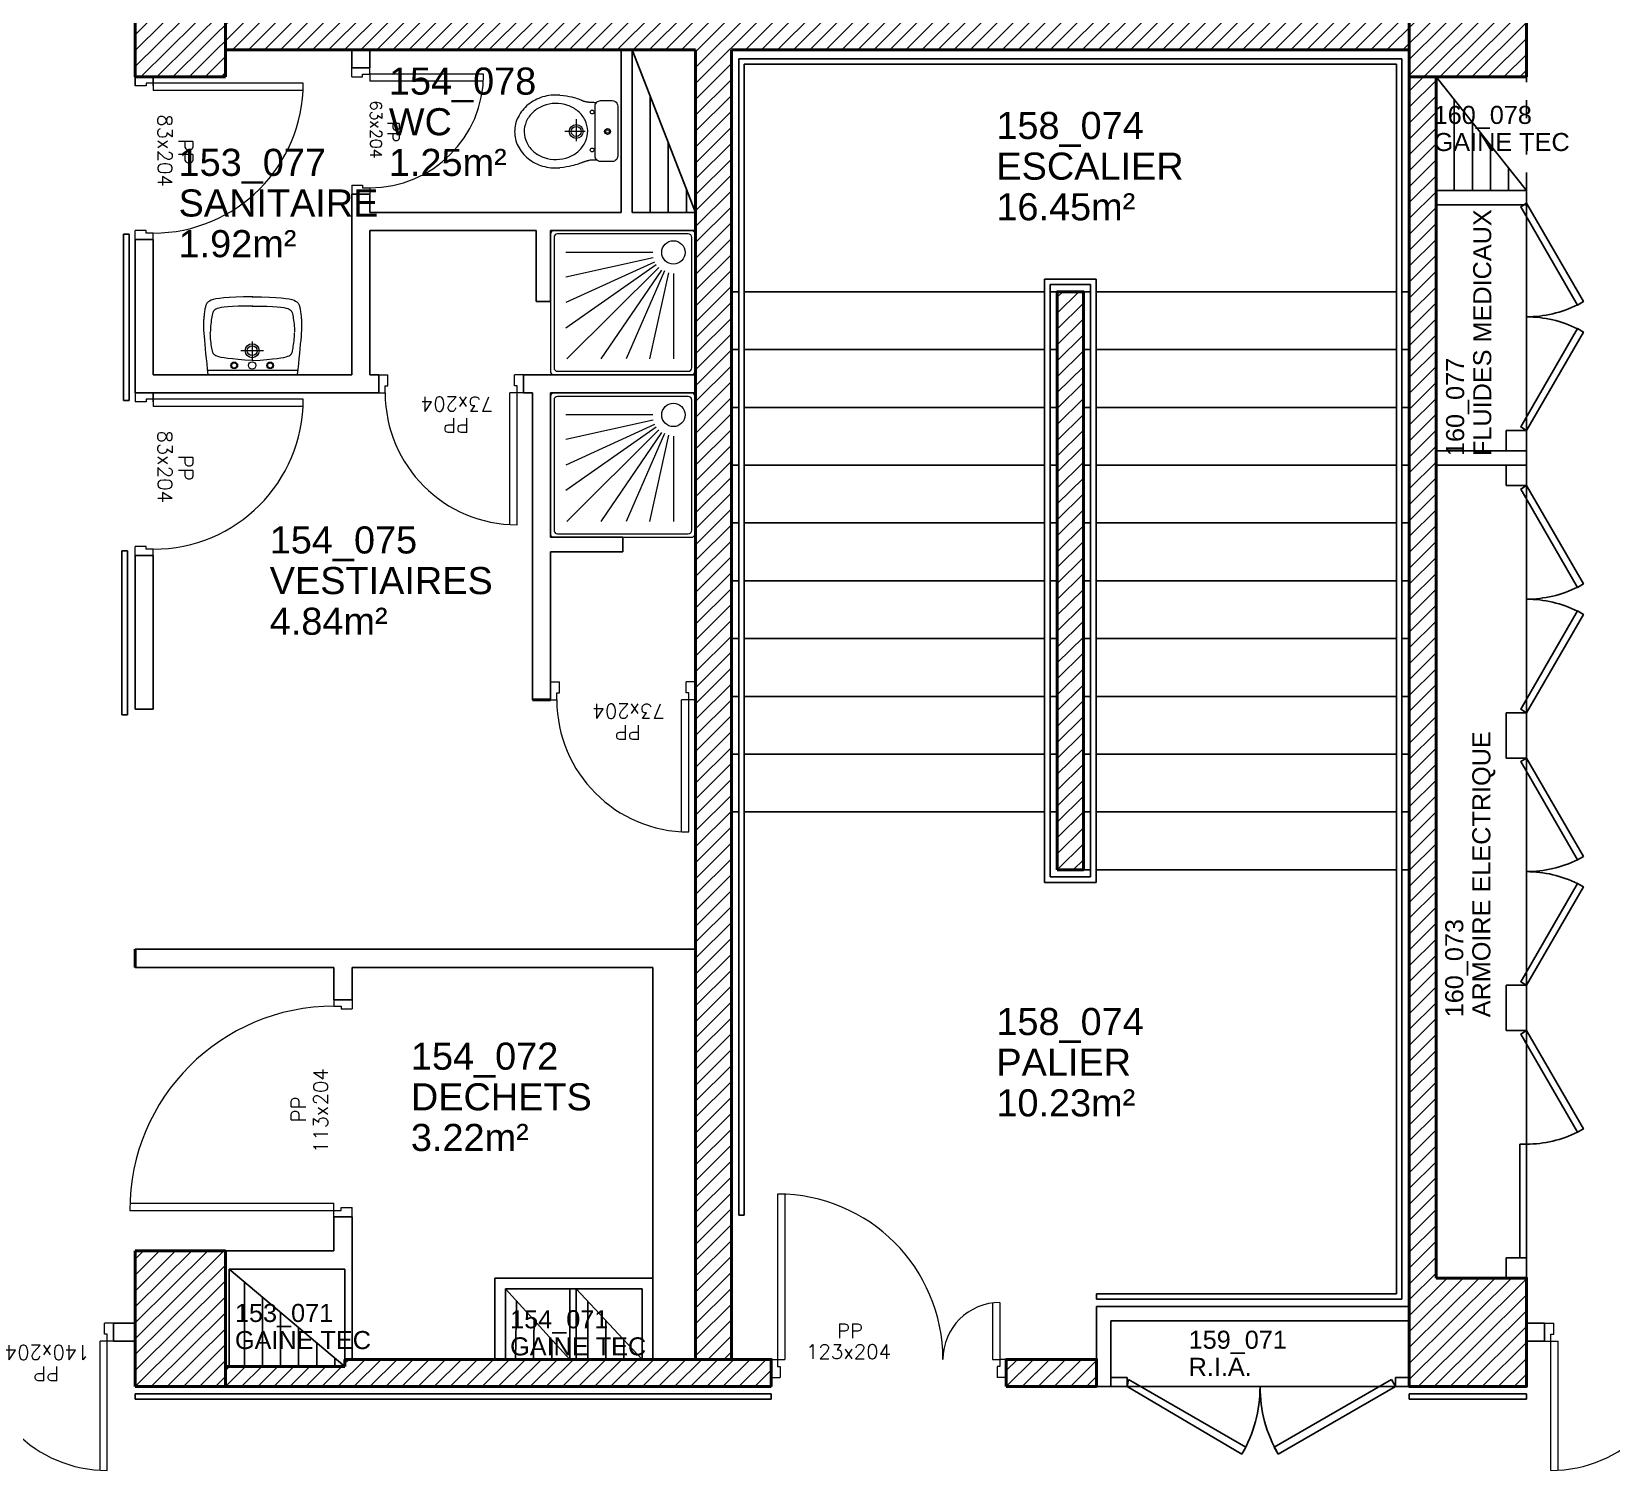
# Model space of a CAD drawing. Header units: metres. Extents: x 143.8 to 210.8, y 45.3 to 115.9.
# Drawn here: x 151.78 to 160.52, y 70.18 to 78.15 of the extents above; entities that cross this region are included whole.
import ezdxf
from ezdxf.enums import TextEntityAlignment as Align

# ---------------------------------------------------------------- set-up
doc = ezdxf.new("R2010")
doc.units = ezdxf.units.M
doc.header["$LTSCALE"] = 0.6
doc.header["$MEASUREMENT"] = 0
doc.linetypes.add('CACHÉ', pattern=[0.25, 0.125, -0.125])
doc.linetypes.add('CONTINU', pattern=[0])
doc.layers.get('0').update_dxf_attribs({"linetype": 'CONTINUOUS'})
for name, color, linetype in [('009 main courant', 181, 'CONTINUOUS'), ('011 S1', 1, 'CONTINUOUS'), ('A_ACCÈS', 7, 'CONTINUOUS'), ('A_AGENC', 204, 'CONTINUOUS'), ('A_Etiqu_Gaine', 8, 'CONTINUOUS'), ('A_Etiqu_Gaine_code', 8, 'CONTINUOUS'), ('A_Etiqu_Local', 8, 'CONTINUOUS'), ('A_HACH_STRUC', 7, 'CONTINUOUS'), ('A_MUR_CLOIS', 8, 'CONTINU')]:
    doc.layers.add(name, color=color, linetype=linetype)
for name, color, linetype, lineweight in [('A_MURS_STRU', 7, 'CONTINU', 40), ('A_PORTE', 8, 'CONTINU', 0), ('A_SANI', 5, 'CONTINU', 0)]:
    doc.layers.add(name, color=color, linetype=linetype, lineweight=lineweight)
doc.styles.add('Attribut', font='arial.ttf')
doc.styles.add('ROMANS8', font='romans8', dxfattribs={"height": 10})
pattern_1 = [(44.7696, (152.349856, 70.64618), (-0.0440161, 0.04437154), [])]

# ---------------------------------------------------------------- blocks, each defined once
blk = doc.blocks.new('A_Etiqu_Local')
at = {"style": 'Attribut', "flags": 1}
for tag, p in [('CODE_HOPITAL', (-0.4463, 1.632)), ('CODE_SITE', (-0.4463, 1.407)), ('CODE_BATIMENT', (-0.4463, 1.182)), ('CODE_SECTEUR', (-0.4463, 0.957)), ('CODE_ETAGE', (-0.4463, 0.732)), ('NOM_NORMALISE', (-0.4463, -0.843)), ('SECTEUR_ACTIVITE', (-0.4463, -1.068)), ('SOUS_SECTEUR_ACTIVITE', (-0.4463, -1.293)), ('VOLUME', (-0.4463, -1.518)), ('SERVICE', (-0.4463, -1.743)), ('CODE_UG', (-0.4463, -1.968)), ('CODE_UA', (-0.4463, -2.193)), ('CODE_POLE', (-0.4463, -2.418)), ('OCCUPANT_EXTERNE', (-0.4463, -2.643)), ('DISPONIBILITE', (-0.4463, -2.868)), ('ACCES_HANDICAPES', (-0.4463, -3.093)), ('NATURE_SOL', (-0.4463, -3.318)), ('RISQUE_LABORATOIRE', (-0.4463, -3.543)), ('AMIANTE', (-0.4463, -3.768))]:
    blk.add_attdef(tag, p, '', height=0.15, dxfattribs=at)
at = {"layer": 'A_Etiqu_Local', "style": 'Attribut'}
for tag, p in [('CODE_PIECE', (-0.4463, 0.282)), ('NOM_USAGE', (-0.4463, 0.057)), ('SURFACE', (-0.4463, -0.168))]:
    blk.add_attdef(tag, p, '', height=0.15, dxfattribs=at)
blk = doc.blocks.new('A_Etiqu_Gaine')
at = {"style": 'Attribut', "flags": 1}
for tag, p in [('CODE_HOPITAL', (-0.4323, 0.8651)), ('CODE_SITE', (-0.4323, 0.7151)), ('CODE_BATIMENT', (-0.4323, 0.5651)), ('CODE_SECTEUR', (-0.4323, 0.4151)), ('CODE_ETAGE', (-0.4323, 0.2651)), ('NOM_NORMALISE', (-0.4323, -0.3349)), ('SECTEUR_ACTIVITE', (-0.4323, -0.4849)), ('SOUS_SECTEUR_ACTIVITE', (-0.4323, -0.6349)), ('SURFACE', (-0.4323, -0.7849)), ('CODE_UG', (-0.4323, -0.9349)), ('CODE_POLE', (-0.4323, -1.0849)), ('AMIANTE', (-0.4323, -1.2349))]:
    blk.add_attdef(tag, p, '', height=0.1, dxfattribs=at)
at = {"layer": 'A_Etiqu_Gaine', "style": 'Attribut'}
blk.add_attdef('NOM_USAGE', (-0.4323, -0.1849), '', height=0.1, dxfattribs=at)
at = {"layer": 'A_Etiqu_Gaine_code', "style": 'Attribut'}
blk.add_attdef('CODE_PIECE', (-0.4323, -0.0349), '', height=0.1, dxfattribs=at)
blk = doc.blocks.new('P80bt10')
for p, q in [((0.035, 0.93), (0.035, 0.1)), ((0.075, 0.929), (0.075, 0.1)), ((0, 0.1), (0, 0)), ((0, 0.1), (0.035, 0.1)), ((0.035, 0.1), (0.075, 0.1)), ((0.035, 0.1), (0.035, 0.06)), ((0.865, 0.1), (0.865, 0.06)), ((0.9, 0.1), (0.865, 0.1)), ((0.9, 0.1), (0.9, 0)), ((0, 0), (0.05, 0)), ((0.035, 0.06), (0.05, 0.06)), ((0.05, 0.06), (0.05, 0)), ((0.865, 0.06), (0.85, 0.06)), ((0.85, 0.06), (0.85, 0)), ((0.9, 0), (0.85, 0))]:
    blk.add_line(p, q)
blk.add_arc((0.035, 0.1), 0.83, 0, 90)
at = {"style": 'ROMANS8'}
for tag, p in [('DEF', (0.4163, 0.239)), ('DIM', (0.4087, 0.1245))]:
    blk.add_attdef(tag, text='', height=0.08, dxfattribs=at).set_placement(p, align=Align.CENTER)
blk = doc.blocks.new('P70bt10')
for p, q in [((0.035, 0.83), (0.035, 0.1)), ((0.075, 0.8289), (0.075, 0.1)), ((0, 0.1), (0, 0)), ((0, 0.1), (0.035, 0.1)), ((0.035, 0.1), (0.075, 0.1)), ((0.035, 0.1), (0.035, 0.06)), ((0.8, 0.1), (0.765, 0.1)), ((0.765, 0.1), (0.765, 0.06)), ((0.8, 0.1), (0.8, 0)), ((0, 0), (0.05, 0)), ((0.035, 0.06), (0.05, 0.06)), ((0.05, 0.06), (0.05, 0)), ((0.75, 0.06), (0.75, 0)), ((0.765, 0.06), (0.75, 0.06)), ((0.8, 0), (0.75, 0))]:
    blk.add_line(p, q)
blk.add_arc((0.035, 0.1), 0.73, 0, 90)
at = {"style": 'ROMANS8'}
for tag, p in [('DEF', (0.372, 0.2395)), ('DIM', (0.3671, 0.1221))]:
    blk.add_attdef(tag, text='', height=0.08, dxfattribs=at).set_placement(p, align=Align.CENTER)
blk = doc.blocks.new('P60bt10')
for p, q in [((0.035, 0.73), (0.035, 0.1)), ((0.075, 0.7287), (0.075, 0.1)), ((0.035, 0.1), (0, 0.1)), ((0, 0), (0, 0.1)), ((0.035, 0.1), (0.075, 0.1)), ((0.035, 0.06), (0.035, 0.1)), ((0.665, 0.1), (0.7, 0.1)), ((0.665, 0.06), (0.665, 0.1)), ((0.7, 0), (0.7, 0.1)), ((0.05, 0), (0, 0)), ((0.05, 0.06), (0.035, 0.06)), ((0.05, 0), (0.05, 0.06)), ((0.65, 0), (0.65, 0.06)), ((0.65, 0.06), (0.665, 0.06)), ((0.65, 0), (0.7, 0))]:
    blk.add_line(p, q)
blk.add_arc((0.035, 0.1), 0.63, 0, 90)
at = {"style": 'ROMANS8'}
for tag, p in [('DEF', (0.3546, 0.1986)), ('DIM', (0.3426, 0.1028))]:
    blk.add_attdef(tag, text='', height=0.064, dxfattribs=at).set_placement(p, align=Align.CENTER)
blk = doc.blocks.new('P140bt10')
for p, q in [((0.035, 0.815), (0.035, 0.1)), ((0.075, 0.8139), (0.075, 0.1)), ((1.425, 0.8139), (1.425, 0.1)), ((1.465, 0.815), (1.465, 0.1)), ((0, 0.1), (0, 0)), ((0, 0.1), (0.035, 0.1)), ((0.035, 0.1), (0.075, 0.1)), ((0.035, 0.1), (0.035, 0.06)), ((1.465, 0.1), (1.425, 0.1)), ((1.465, 0.1), (1.465, 0.06)), ((1.5, 0.1), (1.465, 0.1)), ((1.5, 0.1), (1.5, 0)), ((0, 0), (0.05, 0)), ((0.035, 0.06), (0.05, 0.06)), ((0.05, 0.06), (0.05, 0)), ((1.465, 0.06), (1.45, 0.06)), ((1.45, 0.06), (1.45, 0)), ((1.5, 0), (1.45, 0))]:
    blk.add_line(p, q)
for centre, start, end in [((0.035, 0.1), 0, 90), ((1.465, 0.1), 90, 180)]:
    blk.add_arc(centre, 0.715, start, end)
at = {"style": 'ROMANS8'}
for tag, p in [('DEF', (0.372, 0.2395)), ('DIM', (0.3671, 0.1221))]:
    blk.add_attdef(tag, text='', height=0.08, dxfattribs=at).set_placement(p, align=Align.CENTER)
blk = doc.blocks.new('P120-90bt10')
for p, q in [((0.035, 1.015), (0.035, 0.1)), ((0.075, 1.0141), (0.075, 0.1)), ((1.225, 0.4124), (1.225, 0.1)), ((1.265, 0.415), (1.265, 0.1)), ((0, 0.1), (0, 0)), ((0, 0.1), (0.035, 0.1)), ((0.035, 0.1), (0.075, 0.1)), ((0.035, 0.1), (0.035, 0.06)), ((1.225, 0.1), (1.265, 0.1)), ((1.3, 0.1), (1.265, 0.1)), ((1.265, 0.1), (1.265, 0.06)), ((1.3, 0.1), (1.3, 0)), ((0, 0), (0.05, 0)), ((0.035, 0.06), (0.05, 0.06)), ((0.05, 0.06), (0.05, 0)), ((1.25, 0.06), (1.25, 0)), ((1.265, 0.06), (1.25, 0.06)), ((1.3, 0), (1.25, 0))]:
    blk.add_line(p, q)
for centre, radius, start, end in [((0.035, 0.1), 0.915, 0, 90), ((1.265, 0.1), 0.315, 90, 180)]:
    blk.add_arc(centre, radius, start, end)
at = {"style": 'ROMANS8'}
for tag, p in [('DEF', (0.435, 0.2172)), ('DIM', (0.4273, 0.1027))]:
    blk.add_attdef(tag, text='', height=0.08, dxfattribs=at).set_placement(p, align=Align.CENTER)
blk = doc.blocks.new('BATI-10')
for p, q in [((0, 0.1), (0, 0)), ((0, 0.1), (0.035, 0.1)), ((0.035, 0.1), (0.035, 0.06)), ((0, 0), (0.05, 0)), ((0.035, 0.06), (0.05, 0.06)), ((0.05, 0.06), (0.05, 0))]:
    blk.add_line(p, q)
blk = doc.blocks.new('P110bt10')
for p, q in [((0.035, 1.23), (0.035, 0.1)), ((0.075, 1.2293), (0.075, 0.1)), ((0.035, 0.1), (0.075, 0.1))]:
    blk.add_line(p, q)
blk.add_arc((0.035, 0.1), 1.13, 0, 90)
blk.add_blockref('BATI-10', (0, 0))
at = {"xscale": -1}
blk.add_blockref('BATI-10', (1.2, 0), dxfattribs=at)
at = {"style": 'ROMANS8'}
for tag, p in [('DEF', (0.5949, 0.2559)), ('DIM', (0.5864, 0.1335))]:
    blk.add_attdef(tag, text='', height=0.08, dxfattribs=at).set_placement(p, align=Align.CENTER)

msp = doc.modelspace()

# ---------------------------------------------------------------- hatches: boundary and pattern name
at = {"layer": 'A_HACH_STRUC'}
h = msp.add_hatch(dxfattribs=at)
h.set_pattern_fill('ANSI31', color=8, scale=0.5, angle=359.76959, style=0)
h.set_pattern_definition(pattern_1)
h.paths.add_polyline_path([(160.0499, 78.3962), (159.3999, 78.3962), (159.3999, 77.8962), (160.0499, 77.8962)])
h.paths.add_polyline_path([(159.3999, 78.2462), (152.8499, 78.2462), (152.8499, 78.0462), (155.4499, 78.0462), (155.4499, 70.7962), (155.6499, 70.7962), (155.6499, 78.0462), (159.3999, 78.0462)])
h.paths.add_polyline_path([(152.8499, 78.3962), (152.3499, 78.3962), (152.3499, 77.8962), (152.8499, 77.8962)])
h.paths.add_polyline_path([(159.5499, 77.8962), (159.3999, 77.8962), (159.3999, 71.0741), (159.3999, 70.6962), (159.3999, 70.6962), (159.3999, 70.6462), (160.0499, 70.6462), (160.0499, 71.2462), (159.9374, 71.2462), (159.5499, 71.2462)])
h.paths.add_polyline_path([(159.5097, 77.4578), (160.3144, 77.4578), (160.3144, 77.6129), (159.5097, 77.6129)], flags=9)
h = msp.add_hatch(dxfattribs=at)
h.set_pattern_fill('ANSI31', color=8, scale=0.5, angle=359.76959, style=0)
h.set_pattern_definition([(44.7696, (157.45249, 73.50674), (-0.0440161, 0.0443715), [])])
h.paths.add_polyline_path([(157.5973, 76.7064), (157.4525, 76.7064), (157.4525, 73.5067), (157.5973, 73.5067)])
h = msp.add_hatch(dxfattribs=at)
h.set_pattern_fill('ANSI31', color=8, scale=0.5, angle=359.76959, style=0)
h.set_pattern_definition(pattern_1)
h.paths.add_polyline_path([(152.8499, 71.3962), (152.3499, 71.3962), (152.3499, 70.6462), (152.8499, 70.6462)])
h = msp.add_hatch(dxfattribs=at)
h.set_pattern_fill('ANSI31', color=8, scale=0.5, angle=359.76959, style=0)
h.set_pattern_definition([(44.7696, (152.849856, 70.64618), (-0.0440161, 0.0443715), [])])
h.paths.add_polyline_path([(153.5097, 70.7962), (153.5097, 70.7562), (152.8499, 70.7562), (152.8499, 70.6462), (155.8699, 70.6462), (155.8699, 70.7962), (153.5097, 70.7962), (153.5097, 70.7562)])
h = msp.add_hatch(dxfattribs=at)
h.set_pattern_fill('ANSI31', color=8, scale=0.5, angle=359.76959, style=0)
h.set_pattern_definition([(44.77, (157.16988, 70.64618), (-0.044016, 0.0443715), [])])
h.paths.add_polyline_path([(157.6698, 70.7962), (157.1699, 70.7962), (157.1699, 70.6462), (157.6698, 70.6462)])

# ---------------------------------------------------------------- linework, layer by layer
at = {"layer": '009 main courant', "color": 8, "linetype": 'Continuous'}
for p, q in [((155.6899, 77.9963), (155.6899, 71.5947)), ((159.3599, 77.9963), (159.3599, 71.129)), ((155.7199, 77.9663), (155.7199, 71.5947)), ((159.3299, 77.9663), (159.3299, 71.159)), ((152.2856, 77.0257), (152.2856, 76.1036)), ((152.3156, 77.0257), (152.2856, 77.0257)), ((152.3156, 77.0257), (152.3156, 76.1036)), ((157.3825, 76.7764), (157.3825, 73.4367)), ((157.3825, 76.7764), (157.6673, 76.7764)), ((157.6673, 76.7764), (157.6673, 73.4367)), ((157.4125, 76.7464), (157.4125, 73.4667)), ((157.4125, 76.7464), (157.6373, 76.7464)), ((157.6373, 76.7464), (157.6373, 73.4667)), ((152.3156, 76.1036), (152.2856, 76.1036)), ((152.2761, 75.2727), (152.2761, 74.3647)), ((152.3061, 75.2727), (152.2761, 75.2727)), ((152.3061, 75.2727), (152.3061, 74.3647)), ((152.3061, 74.3647), (152.2761, 74.3647)), ((157.4125, 73.4667), (157.6373, 73.4667)), ((157.3825, 73.4367), (157.6673, 73.4367)), ((155.7199, 71.5947), (155.6899, 71.5947)), ((157.6698, 71.129), (157.6698, 71.159)), ((152.3499, 70.6062), (152.3499, 70.5762)), ((155.8699, 70.6062), (155.8699, 70.5762)), ((159.3999, 70.6062), (159.3999, 70.5762)), ((160.0499, 70.6062), (160.0499, 70.5762))]:
    msp.add_line(p, q, dxfattribs=at)
for points in [[(159.3599, 77.9963), (155.6899, 77.9963)], [(155.7199, 77.9663), (159.3299, 77.9663)], [(157.6698, 71.159), (159.3299, 71.159)], [(159.3599, 71.129), (157.6698, 71.129)], [(155.8699, 70.6062), (152.3499, 70.6062)], [(152.3499, 70.5762), (155.8699, 70.5762)], [(160.0499, 70.6062), (159.3999, 70.6062)], [(159.3999, 70.5762), (160.0499, 70.5762)]]:
    msp.add_lwpolyline(points, dxfattribs=at)
at = {"layer": '011 S1', "color": 8, "linetype": 'Continuous'}
msp.add_lwpolyline([(154.6479, 76.1265), (154.6479, 75.364)], dxfattribs=at)
at = {"layer": 'A_ACCÈS', "color": 8, "linetype": 'Continuous'}
for p, q in [((155.6499, 76.7064), (155.6899, 76.7064)), ((155.7199, 76.7064), (157.3825, 76.7064)), ((157.4125, 76.7064), (157.4525, 76.7064)), ((157.6373, 76.7064), (157.5973, 76.7064)), ((159.3299, 76.7064), (157.6673, 76.7064)), ((159.3999, 76.7064), (159.3599, 76.7064)), ((155.6499, 76.3864), (155.6899, 76.3864)), ((155.7199, 76.3864), (157.3825, 76.3864)), ((157.4125, 76.3864), (157.4525, 76.3864)), ((157.6373, 76.3864), (157.5973, 76.3864)), ((159.3299, 76.3864), (157.6673, 76.3864)), ((159.3999, 76.3864), (159.3599, 76.3864)), ((155.6499, 76.0664), (155.6899, 76.0664)), ((155.7199, 76.0664), (157.3825, 76.0664)), ((157.4125, 76.0664), (157.4525, 76.0664)), ((157.6373, 76.0664), (157.5973, 76.0664)), ((159.3299, 76.0664), (157.6673, 76.0664)), ((159.3999, 76.0664), (159.3599, 76.0664)), ((155.6499, 75.7465), (155.6899, 75.7465)), ((155.7199, 75.7465), (157.3825, 75.7465)), ((157.4125, 75.7465), (157.4525, 75.7465)), ((157.6373, 75.7465), (157.5973, 75.7465)), ((159.3299, 75.7465), (157.6673, 75.7465)), ((159.3999, 75.7465), (159.3599, 75.7465)), ((155.652, 75.4265), (155.692, 75.4265)), ((155.7199, 75.4265), (157.3825, 75.4265)), ((157.4125, 75.4265), (157.4525, 75.4265)), ((157.6373, 75.4265), (157.5973, 75.4265)), ((159.3299, 75.4265), (157.6673, 75.4265)), ((159.3999, 75.4265), (159.3599, 75.4265)), ((155.6499, 75.1065), (155.6899, 75.1065)), ((155.7199, 75.1065), (157.3825, 75.1065)), ((157.4125, 75.1065), (157.4525, 75.1065)), ((157.6373, 75.1065), (157.5973, 75.1065)), ((159.3299, 75.1065), (157.6673, 75.1065)), ((159.3999, 75.1065), (159.3599, 75.1065)), ((155.6499, 74.7866), (155.6899, 74.7866)), ((155.7199, 74.7866), (157.3825, 74.7866)), ((157.4125, 74.7866), (157.4525, 74.7866)), ((157.6373, 74.7866), (157.5973, 74.7866)), ((159.3299, 74.7866), (157.6673, 74.7866)), ((159.3999, 74.7866), (159.3599, 74.7866)), ((155.6499, 74.4666), (155.6899, 74.4666)), ((155.7199, 74.4666), (157.3825, 74.4666)), ((157.4125, 74.4666), (157.4525, 74.4666)), ((157.6373, 74.4666), (157.5973, 74.4666)), ((159.3299, 74.4666), (157.6673, 74.4666)), ((159.3999, 74.4666), (159.3599, 74.4666)), ((155.6499, 74.1467), (155.6899, 74.1467)), ((155.7199, 74.1467), (157.3825, 74.1467)), ((157.4125, 74.1467), (157.4525, 74.1467)), ((157.6373, 74.1467), (157.5973, 74.1467)), ((159.3299, 74.1467), (157.6673, 74.1467)), ((159.3999, 74.1467), (159.3599, 74.1467)), ((155.6499, 73.8267), (155.6899, 73.8267)), ((155.7199, 73.8267), (157.3825, 73.8267)), ((157.4125, 73.8267), (157.4525, 73.8267)), ((157.6373, 73.8267), (157.5973, 73.8267)), ((159.3299, 73.8267), (157.6673, 73.8267)), ((159.3999, 73.8267), (159.3599, 73.8267)), ((157.6373, 73.5067), (157.5973, 73.5067)), ((159.3299, 73.5067), (157.6673, 73.5067)), ((159.3999, 73.5067), (159.3599, 73.5067))]:
    msp.add_line(p, q, dxfattribs=at)
at = {"layer": 'A_AGENC', "color": 8, "linetype": 'Continuous'}
for p, q in [((160.0499, 75.826), (160.0499, 77.196)), ((160.0499, 75.939), (159.9374, 75.939)), ((159.9374, 75.939), (159.9374, 75.826)), ((159.9374, 75.826), (160.0499, 75.826)), ((159.9374, 75.746), (160.0499, 75.746)), ((159.9374, 75.6329), (159.9374, 75.746)), ((160.0499, 71.9877), (160.0499, 75.746)), ((160.0499, 75.6329), (159.9374, 75.6329)), ((159.9374, 74.376), (160.0499, 74.376)), ((159.9374, 74.1246), (159.9374, 74.376)), ((160.0499, 74.1246), (159.9374, 74.1246)), ((159.9374, 72.8676), (160.0499, 72.8676)), ((159.9374, 72.6162), (159.9374, 72.8676)), ((160.0499, 72.6162), (159.9374, 72.6162)), ((160.0122, 71.3592), (160.0121, 71.9877)), ((160.0121, 71.9877), (160.0499, 71.9877)), ((160.0499, 71.9877), (160.0499, 71.3592)), ((159.9374, 71.3592), (160.0499, 71.3592)), ((159.9374, 71.2462), (159.9374, 71.3592)), ((160.0499, 71.3592), (160.0122, 71.3592)), ((160.0499, 71.3592), (160.0499, 71.2462)), ((160.0499, 71.2462), (159.9374, 71.2462)), ((157.7498, 70.6462), (157.7498, 70.6962)), ((157.7498, 70.6962), (157.8398, 70.6962)), ((157.8398, 70.6462), (157.7498, 70.6462)), ((157.8398, 70.6962), (157.8398, 70.6462)), ((157.8473, 70.6852), (157.8398, 70.6462)), ((157.8398, 70.6462), (159.3248, 70.6462)), ((157.8398, 70.6462), (158.4743, 70.2712)), ((158.4968, 70.3102), (157.8473, 70.6852)), ((158.6528, 70.3102), (159.3023, 70.6852)), ((159.3248, 70.6462), (158.6753, 70.2712)), ((159.3023, 70.6852), (159.3248, 70.6462)), ((159.3999, 70.6962), (159.3248, 70.6962)), ((159.3248, 70.6962), (159.3248, 70.6462)), ((159.3248, 70.6462), (159.3999, 70.6462)), ((159.3999, 70.6462), (159.3999, 70.6962)), ((158.4743, 70.2712), (158.4968, 70.3102)), ((158.6753, 70.2712), (158.6528, 70.3102))]:
    msp.add_line(p, q, dxfattribs=at)
for points in [[(160.0499, 77.196), (160.0172, 77.1771), (160.3314, 76.6329), (160.3641, 76.6517)], [(160.0499, 75.939), (160.0172, 75.9579), (160.3314, 76.5022), (160.3641, 76.4833)], [(160.0499, 75.6329), (160.0172, 75.6141), (160.3314, 75.0698), (160.3641, 75.0887)], [(160.0499, 74.376), (160.0172, 74.3948), (160.3314, 74.9391), (160.3641, 74.9203)], [(160.0499, 74.1246), (160.0172, 74.1057), (160.3314, 73.5614), (160.3641, 73.5803)], [(160.0499, 72.8676), (160.0172, 72.8865), (160.3314, 73.4307), (160.3641, 73.4119)], [(160.0499, 72.6162), (160.0172, 72.5974), (160.3314, 72.0531), (160.3641, 72.0719)]]:
    msp.add_lwpolyline(points, close=True, dxfattribs=at)
for centre, radius, start, end in [((160.0499, 77.196), 0.6285, 270, 296.56632), ((160.0499, 75.939), 0.6285, 63.43368, 90), ((160.0499, 75.6329), 0.6285, 270, 296.56632), ((160.0499, 74.376), 0.6285, 63.43368, 89.99999), ((160.0499, 74.1246), 0.6285, 270, 296.56632), ((160.0499, 72.8676), 0.6285, 63.43368, 89.99999), ((160.0499, 72.6162), 0.6285, 270, 296.56632), ((157.8248, 70.6462), 0.75, 329.99999, 359.92086), ((159.3248, 70.6462), 0.75, 180.00001, 210)]:
    msp.add_arc(centre, radius, start, end, dxfattribs=at)
at = {"layer": 'A_MUR_CLOIS', "color": 8, "linetype": 'Continuous'}
for p, q in [((153.5479, 77.9459), (153.5479, 78.0462)), ((153.6479, 77.9459), (153.6479, 78.0462)), ((155.0399, 78.0462), (155.0399, 77.1459)), ((155.0999, 78.0462), (155.0999, 77.1459)), ((155.0999, 78.0462), (155.4499, 77.1459)), ((153.6479, 77.9459), (153.5479, 77.9459)), ((152.3499, 77.8462), (152.3499, 77.8962)), ((152.4499, 77.8962), (152.4499, 77.8462)), ((159.5499, 77.8962), (160.0499, 77.2666)), ((155.1999, 77.789), (155.1999, 77.1459)), ((159.6499, 77.7703), (159.6499, 77.2666)), ((159.7499, 77.6443), (159.7499, 77.2666)), ((155.2999, 77.5318), (155.2999, 77.1459)), ((159.8499, 77.5165), (159.8499, 77.2666)), ((159.9499, 77.3925), (159.9499, 77.2666)), ((153.6479, 77.2462), (153.5479, 77.2462)), ((153.5479, 77.2462), (153.5479, 76.2464)), ((153.6479, 77.2462), (153.6479, 77.1459)), ((155.3999, 77.2709), (155.3999, 77.1459)), ((160.0499, 77.2666), (160.0499, 77.1866)), ((153.6479, 77.1459), (155.0399, 77.1459)), ((155.0999, 77.1459), (155.4499, 77.1459)), ((153.6479, 77.0459), (153.6479, 76.2464)), ((154.5679, 77.0459), (153.6479, 77.0459)), ((154.5679, 77.0459), (154.5679, 76.6521)), ((155.4499, 77.0459), (154.6479, 77.0459)), ((154.6479, 77.0459), (154.6479, 76.6521)), ((152.4499, 76.9962), (152.3499, 76.9962)), ((152.3499, 76.1464), (152.3499, 76.9962)), ((152.4499, 76.9962), (152.4499, 76.2464)), ((154.6479, 76.6521), (154.5679, 76.6521)), ((152.4499, 76.2464), (153.5479, 76.2464)), ((153.6479, 76.2464), (153.6979, 76.2464)), ((153.6979, 76.2464), (153.6979, 76.1464)), ((154.4979, 76.2464), (154.4979, 76.1464)), ((154.4979, 76.2464), (155.4499, 76.2464)), ((152.3499, 76.1464), (152.4499, 76.1464)), ((153.6979, 76.1464), (152.3499, 76.1464)), ((152.4499, 76.1464), (152.4499, 76.0964)), ((154.5479, 76.1464), (154.4979, 76.1464)), ((154.5479, 76.1464), (154.5479, 74.4464)), ((155.4499, 76.1464), (154.6479, 76.1464)), ((154.6479, 76.1464), (154.6479, 75.3469)), ((160.0499, 75.826), (160.0499, 75.746)), ((155.0489, 75.3469), (154.6479, 75.3469)), ((155.0489, 75.3469), (155.0489, 75.2669)), ((152.4499, 75.2464), (152.3499, 75.2464)), ((152.3499, 74.3964), (152.3499, 75.2464)), ((152.4499, 75.2464), (152.4499, 74.3964)), ((155.0489, 75.2669), (154.6479, 75.2669)), ((154.6479, 75.2669), (154.6479, 74.4464)), ((155.4479, 74.5464), (155.4499, 74.5464)), ((155.4479, 74.4464), (155.4499, 74.4464)), ((152.3499, 74.3964), (152.4499, 74.3964)), ((152.3499, 73.0662), (155.4499, 73.0662)), ((153.4495, 72.9662), (152.3499, 72.9662)), ((153.4495, 72.9662), (153.4495, 72.7862)), ((153.5495, 72.9662), (153.5495, 72.7862)), ((153.5495, 72.7862), (153.4495, 72.7862)), ((153.4495, 71.5862), (153.4495, 71.3962)), ((153.5495, 71.5862), (153.5495, 70.7962)), ((152.8499, 71.3962), (153.4495, 71.3962)), ((152.8697, 71.2962), (153.5097, 70.7562)), ((152.954, 71.2251), (152.954, 70.7562)), ((154.3395, 71.2462), (154.3395, 70.7962)), ((154.3995, 71.1862), (154.7545, 70.7962)), ((154.3995, 71.1862), (154.3995, 70.7962)), ((154.7545, 71.1862), (154.7545, 70.7962)), ((154.7895, 71.1862), (155.1545, 70.7962)), ((154.7895, 71.1862), (154.7895, 70.7962)), ((155.1545, 71.1862), (155.1545, 70.7962)), ((155.2145, 71.2462), (155.2145, 70.7962)), ((153.054, 71.1407), (153.054, 70.7562)), ((154.459, 71.1208), (154.4545, 70.7962)), ((154.8545, 71.1167), (154.8545, 70.7962)), ((157.6698, 70.6462), (157.6698, 71.089)), ((157.6698, 71.089), (159.3999, 71.089)), ((153.154, 71.0563), (153.154, 70.7562)), ((154.5575, 71.0126), (154.5545, 70.7962)), ((154.9545, 71.0099), (154.9545, 70.7962)), ((157.7498, 71.009), (159.3999, 71.009)), ((157.7498, 71.009), (157.7498, 70.6462)), ((160.1499, 70.9965), (160.0499, 70.9965)), ((160.1499, 70.8965), (160.1499, 70.9965)), ((153.254, 70.9719), (153.254, 70.7562)), ((153.354, 70.8876), (153.354, 70.7562)), ((154.6545, 70.903), (154.6545, 70.7962)), ((155.0545, 70.903), (155.0545, 70.7962)), ((160.0499, 70.8965), (160.1499, 70.8965)), ((153.454, 70.8032), (153.454, 70.7562)), ((157.6698, 70.6462), (157.7498, 70.6462))]:
    msp.add_line(p, q, dxfattribs=at)
at = {"layer": 'A_MUR_CLOIS', "color": 8, "linetype": 'CACHÉ'}
msp.add_line((160.0499, 77.2666), (160.0499, 77.8962), dxfattribs=at)
at = {"layer": 'A_MUR_CLOIS', "color": 8}
for p, q in [((153.5495, 72.9662), (155.2145, 72.9662)), ((155.2145, 72.9662), (155.2145, 70.7962)), ((153.5495, 71.5862), (153.4495, 71.5862)), ((153.5097, 71.2962), (152.8697, 71.2962)), ((152.8697, 71.2962), (152.8697, 70.7562)), ((153.5097, 71.2962), (153.5097, 70.7562)), ((153.5097, 70.7562), (152.8697, 70.7562))]:
    msp.add_line(p, q, dxfattribs=at)
at = {"layer": 'A_MUR_CLOIS', "color": 8, "linetype": 'Continuous'}
for points in [[(159.5499, 77.2666), (160.0499, 77.2666)], [(160.0499, 77.1866), (159.5499, 77.1866)], [(159.5499, 75.826), (160.0499, 75.826)], [(160.0499, 75.746), (159.5499, 75.746)], [(154.3395, 71.2462), (155.2145, 71.2462)], [(154.3995, 71.1862), (155.1545, 71.1862)]]:
    msp.add_lwpolyline(points, dxfattribs=at)
msp.add_lwpolyline([(152.2299, 70.8965), (152.2299, 70.9965), (152.3499, 70.9965), (152.3499, 70.8965)], close=True, dxfattribs=at)
at = {"layer": 'A_MURS_STRU', "color": 8, "linetype": 'Continuous'}
for p, q in [((160.0499, 77.8962), (160.0499, 78.3962)), ((159.3999, 77.8962), (160.0499, 77.8962)), ((159.5499, 71.2462), (159.5499, 77.8962)), ((152.3499, 71.3962), (152.8499, 71.3962)), ((152.3499, 70.6462), (152.3499, 71.3962)), ((152.8499, 70.6462), (152.8499, 71.3962)), ((155.8699, 70.6462), (152.3499, 70.6462))]:
    msp.add_line(p, q, dxfattribs=at)
at = {"layer": 'A_MURS_STRU', "color": 8}
for p, q in [((154.5479, 74.4464), (154.6479, 74.4464)), ((152.3499, 73.0662), (152.3499, 72.9662)), ((153.5097, 70.7562), (152.8499, 70.7562)), ((153.5097, 70.7962), (153.5097, 70.7562))]:
    msp.add_line(p, q, dxfattribs=at)
at = {"layer": 'A_MURS_STRU', "color": 8, "linetype": 'Continuous'}
for points in [[(152.8499, 77.8962), (152.3499, 77.8962), (152.3499, 78.3962), (152.8499, 78.3962)], [(157.4525, 73.5067), (157.4525, 76.7064), (157.5973, 76.7064), (157.5973, 73.5067)]]:
    msp.add_lwpolyline(points, close=True, dxfattribs=at)
for points in [[(159.5499, 71.2462), (160.0499, 71.2462), (160.0499, 70.6462), (159.3999, 70.6462), (159.3999, 78.3962)], [(155.4499, 78.0462), (152.8499, 78.0462)], [(155.4499, 70.7962), (155.4499, 78.0462)], [(155.6499, 78.0462), (155.6499, 70.7962)], [(159.3999, 78.0462), (155.6499, 78.0462)], [(153.5097, 70.7962), (155.8699, 70.7962), (155.8699, 70.6462)], [(157.1699, 70.6462), (157.1699, 70.7962), (157.6698, 70.7962), (157.6698, 70.6462), (157.1699, 70.6462)]]:
    msp.add_lwpolyline(points, dxfattribs=at)
at = {"layer": 'A_PORTE', "color": 8, "linetype": 'Continuous'}
msp.add_line((153.5495, 71.5862), (153.4695, 71.5862), dxfattribs=at)
at = {"layer": 'A_SANI', "color": 8, "linetype": 'Continuous'}
for p, q in [((154.7904, 77.662), (154.7904, 77.5399)), ((154.8392, 77.5936), (154.7269, 77.5936)), ((155.2134, 76.9241), (154.7332, 76.9241)), ((155.2159, 76.8948), (154.7332, 76.7876)), ((155.2232, 76.8704), (154.7332, 76.6462)), ((155.2329, 76.8558), (154.7332, 76.5048)), ((155.2476, 76.8412), (154.7381, 76.3342)), ((155.2622, 76.8266), (154.9258, 76.3342)), ((155.2793, 76.8217), (155.0672, 76.3342)), ((155.3012, 76.8119), (155.1964, 76.3342)), ((155.328, 76.8071), (155.328, 76.3342)), ((153.0009, 76.6781), (152.9494, 76.6774)), ((152.9969, 76.6781), (153.0483, 76.6774)), ((152.7329, 76.5931), (152.732, 76.5867)), ((152.7338, 76.5994), (152.7329, 76.5931)), ((152.7348, 76.6055), (152.7338, 76.5994)), ((152.7358, 76.6112), (152.7348, 76.6055)), ((152.7368, 76.6165), (152.7358, 76.6112)), ((152.7379, 76.6214), (152.7368, 76.6165)), ((152.739, 76.6258), (152.7379, 76.6214)), ((152.7402, 76.6298), (152.739, 76.6258)), ((152.7415, 76.6335), (152.7402, 76.6298)), ((152.743, 76.6369), (152.7415, 76.6335)), ((152.7447, 76.6399), (152.743, 76.6369)), ((152.7466, 76.6428), (152.7447, 76.6399)), ((152.7488, 76.6454), (152.7466, 76.6428)), ((152.7512, 76.6479), (152.7488, 76.6454)), ((152.7539, 76.6503), (152.7512, 76.6479)), ((152.7606, 76.6549), (152.7539, 76.6503)), ((152.7693, 76.659), (152.7606, 76.6549)), ((152.7808, 76.6629), (152.7693, 76.659)), ((152.7958, 76.6664), (152.7808, 76.6629)), ((152.8152, 76.6695), (152.7958, 76.6664)), ((152.8395, 76.6721), (152.8152, 76.6695)), ((152.8695, 76.6743), (152.8395, 76.6721)), ((152.9059, 76.6761), (152.8695, 76.6743)), ((152.9494, 76.6774), (152.9059, 76.6761)), ((153.0483, 76.6774), (153.0919, 76.6761)), ((153.0919, 76.6761), (153.1283, 76.6743)), ((153.1283, 76.6743), (153.1583, 76.6721)), ((153.1583, 76.6721), (153.1826, 76.6695)), ((153.1826, 76.6695), (153.2019, 76.6664)), ((153.2019, 76.6664), (153.217, 76.6629)), ((153.217, 76.6629), (153.2285, 76.659)), ((153.2285, 76.659), (153.2372, 76.6549)), ((153.2372, 76.6549), (153.2438, 76.6503)), ((153.2438, 76.6503), (153.2466, 76.6479)), ((153.2466, 76.6479), (153.249, 76.6454)), ((153.249, 76.6454), (153.2512, 76.6428)), ((153.2512, 76.6428), (153.253, 76.6399)), ((153.253, 76.6399), (153.2547, 76.6369)), ((153.2547, 76.6369), (153.2562, 76.6335)), ((153.2562, 76.6335), (153.2576, 76.6298)), ((153.2576, 76.6298), (153.2588, 76.6258)), ((153.2588, 76.6258), (153.2599, 76.6214)), ((153.2599, 76.6214), (153.261, 76.6165)), ((153.261, 76.6165), (153.262, 76.6112)), ((153.262, 76.6112), (153.263, 76.6055)), ((153.263, 76.6055), (153.264, 76.5994)), ((153.264, 76.5994), (153.2649, 76.5931)), ((153.2649, 76.5931), (153.2657, 76.5867)), ((152.7273, 76.5316), (152.7271, 76.526)), ((152.7271, 76.526), (152.7271, 76.5202)), ((152.7271, 76.5202), (152.7272, 76.5141)), ((152.7272, 76.5141), (152.7273, 76.5077)), ((152.7275, 76.5372), (152.7273, 76.5316)), ((152.7273, 76.5077), (152.7276, 76.5009)), ((152.7278, 76.5428), (152.7275, 76.5372)), ((152.7281, 76.5486), (152.7278, 76.5428)), ((152.7286, 76.5545), (152.7281, 76.5486)), ((152.7292, 76.5607), (152.7286, 76.5545)), ((152.7298, 76.567), (152.7292, 76.5607)), ((152.7305, 76.5735), (152.7298, 76.567)), ((152.7312, 76.5801), (152.7305, 76.5735)), ((152.732, 76.5867), (152.7312, 76.5801)), ((153.2657, 76.5867), (153.2666, 76.5801)), ((153.2666, 76.5801), (153.2673, 76.5735)), ((153.2673, 76.5735), (153.268, 76.567)), ((153.268, 76.567), (153.2686, 76.5607)), ((153.2686, 76.5607), (153.2692, 76.5545)), ((153.2692, 76.5545), (153.2696, 76.5486)), ((153.2696, 76.5486), (153.27, 76.5428)), ((153.27, 76.5428), (153.2703, 76.5372)), ((153.2704, 76.5077), (153.2702, 76.5009)), ((153.2703, 76.5372), (153.2705, 76.5316)), ((153.2706, 76.5141), (153.2704, 76.5077)), ((153.2705, 76.5316), (153.2706, 76.526)), ((153.2706, 76.526), (153.2707, 76.5202)), ((153.2707, 76.5202), (153.2706, 76.5141)), ((152.7276, 76.5009), (152.728, 76.4936)), ((152.728, 76.4936), (152.7291, 76.4773)), ((152.7291, 76.4773), (152.7305, 76.4587)), ((152.7305, 76.4587), (152.7323, 76.438)), ((152.7323, 76.438), (152.7344, 76.4154)), ((152.7344, 76.4154), (152.7368, 76.391)), ((152.9969, 76.431), (152.9969, 76.3289)), ((153.2634, 76.4154), (153.261, 76.391)), ((153.2655, 76.438), (153.2634, 76.4154)), ((153.2673, 76.4587), (153.2655, 76.438)), ((153.2687, 76.4773), (153.2673, 76.4587)), ((153.2698, 76.4936), (153.2687, 76.4773)), ((153.2702, 76.5009), (153.2698, 76.4936)), ((152.7368, 76.391), (152.7394, 76.3648)), ((152.7394, 76.3648), (152.7422, 76.3372)), ((152.7422, 76.3372), (152.7451, 76.3081)), ((153.0601, 76.38), (152.9337, 76.38)), ((153.2556, 76.3372), (153.2527, 76.3081)), ((153.2584, 76.3648), (153.2556, 76.3372)), ((153.261, 76.391), (153.2584, 76.3648)), ((152.7451, 76.3081), (152.7481, 76.2778)), ((152.7481, 76.2778), (152.7512, 76.2464)), ((153.2465, 76.2713), (152.7512, 76.2713)), ((153.2465, 76.2464), (152.7512, 76.2464)), ((153.2496, 76.2778), (153.2465, 76.2464)), ((153.2527, 76.3081), (153.2496, 76.2778)), ((155.2134, 76.0246), (154.7332, 76.0246)), ((155.2159, 75.9953), (154.7332, 75.8881)), ((155.2232, 75.9709), (154.7332, 75.7467)), ((155.2329, 75.9563), (154.7332, 75.6053)), ((155.2476, 75.9417), (154.7381, 75.4347)), ((155.2622, 75.9271), (154.9258, 75.4347)), ((155.2793, 75.9222), (155.0672, 75.4347)), ((155.3012, 75.9124), (155.1964, 75.4347)), ((155.328, 75.9076), (155.328, 75.4347))]:
    msp.add_line(p, q, dxfattribs=at)
for points in [[(154.6994, 77.7947, 0.092603), (154.6044, 77.7845, 0.097518), (154.5242, 77.7422, 0.107322), (154.4684, 77.6727, 0.116228), (154.4495, 77.5926, 0.11669), (154.4685, 77.5125, 0.108258), (154.5242, 77.4437, 0.098236), (154.6043, 77.4021, 0.092772), (154.6994, 77.3927, 0.094013)], [(154.5165, 77.5318, 0.102556), (154.5561, 77.4813, 0.093461), (154.6128, 77.449, 0.177237), (154.7493, 77.4519, 0.093461), (154.8046, 77.4864, 0.102556), (154.842, 77.5385, 0.222732), (154.8396, 77.6554, 0.102556), (154.8001, 77.706, 0.093461), (154.7433, 77.7382, 0.177132), (154.6069, 77.7354, 0.093461), (154.5515, 77.7008, 0.102556), (154.5141, 77.6487, 0.222887), (154.5166, 77.5318)], [(154.6659, 76.2464), (155.4274, 76.2464, 0.414214), (155.4474, 76.2664), (155.4474, 77.0259, 0.414214), (155.4274, 77.0459), (154.6679, 77.0459)], [(154.648, 76.2665, 0.436589), (154.6659, 76.2465), (154.668, 76.2465)], [(154.6659, 75.3469), (155.4274, 75.3469, 0.414214), (155.4474, 75.3669), (155.4474, 76.1264, 0.414214), (155.4274, 76.1464), (154.6679, 76.1464)], [(154.648, 75.367, 0.436589), (154.6659, 75.347), (154.668, 75.347)]]:
    msp.add_lwpolyline(points, format="xyb", dxfattribs=at)
for points in [[(154.7001, 77.7938), (154.7194, 77.7921), (154.7366, 77.79), (154.7518, 77.7876), (154.7651, 77.7849), (154.7768, 77.7821), (154.7869, 77.7792), (154.7957, 77.7762), (154.8033, 77.7734), (154.8099, 77.7707), (154.8156, 77.7683), (154.8156, 77.7683), (154.8182, 77.7672), (154.8207, 77.7662), (154.823, 77.7652), (154.8252, 77.7644), (154.8274, 77.7635), (154.8295, 77.7628), (154.8315, 77.7621), (154.8336, 77.7614), (154.8356, 77.7608), (154.8377, 77.7602), (154.8377, 77.7602), (154.8398, 77.7597), (154.842, 77.7592), (154.8442, 77.7588), (154.8465, 77.7583), (154.8487, 77.7579), (154.851, 77.7576), (154.8533, 77.7572), (154.8556, 77.7569), (154.8578, 77.7566), (154.8601, 77.7564), (154.8601, 77.7564), (154.8645, 77.7559), (154.8689, 77.7556), (154.8731, 77.7553), (154.8774, 77.7551), (154.8817, 77.7549), (154.886, 77.7549), (154.8904, 77.7548), (154.8948, 77.7548), (154.8994, 77.7547), (154.9042, 77.7547)], [(154.7001, 77.3934), (154.7194, 77.3963), (154.7366, 77.3993), (154.7518, 77.4021), (154.7651, 77.4049), (154.7768, 77.4077), (154.7869, 77.4103), (154.7957, 77.4128), (154.8033, 77.4152), (154.8099, 77.4174), (154.8156, 77.4195), (154.8156, 77.4195), (154.8182, 77.4204), (154.8207, 77.4213), (154.823, 77.4222), (154.8252, 77.423), (154.8274, 77.4238), (154.8295, 77.4246), (154.8315, 77.4254), (154.8336, 77.4261), (154.8356, 77.4269), (154.8377, 77.4276), (154.8377, 77.4276), (154.8398, 77.4283), (154.842, 77.4291), (154.8442, 77.4298), (154.8465, 77.4305), (154.8487, 77.4312), (154.851, 77.4318), (154.8533, 77.4324), (154.8556, 77.433), (154.8578, 77.4336), (154.8601, 77.4341), (154.8601, 77.4341), (154.8645, 77.435), (154.8689, 77.4357), (154.8731, 77.4362), (154.8774, 77.4367), (154.8817, 77.437), (154.886, 77.4372), (154.8904, 77.4373), (154.8948, 77.4373), (154.8994, 77.4374), (154.9042, 77.4374)], [(154.6479, 77.026), (154.6479, 76.2635)], [(153, 76.6273), (152.9561, 76.6269), (152.9188, 76.626), (152.8877, 76.6247), (152.8621, 76.623), (152.8414, 76.621), (152.825, 76.6186), (152.8122, 76.6159), (152.8025, 76.613), (152.7952, 76.6098), (152.7898, 76.6065), (152.7898, 76.6065), (152.7876, 76.6048), (152.7857, 76.603), (152.784, 76.6012), (152.7826, 76.5992), (152.7813, 76.5971), (152.7802, 76.5948), (152.7792, 76.5923), (152.7783, 76.5896), (152.7774, 76.5867), (152.7766, 76.5835), (152.7766, 76.5835), (152.775, 76.5762), (152.7735, 76.5678), (152.772, 76.5585), (152.7706, 76.5485), (152.7693, 76.5379), (152.7681, 76.5268), (152.7671, 76.5154), (152.7663, 76.5039), (152.7657, 76.4924), (152.7653, 76.481)], [(152.9967, 76.6273), (153.0406, 76.6269), (153.0779, 76.626), (153.109, 76.6247), (153.1346, 76.623), (153.1553, 76.621), (153.1718, 76.6186), (153.1845, 76.6159), (153.1942, 76.613), (153.2015, 76.6098), (153.2069, 76.6065), (153.2069, 76.6065), (153.2091, 76.6048), (153.211, 76.603), (153.2127, 76.6012), (153.2142, 76.5992), (153.2154, 76.5971), (153.2166, 76.5948), (153.2175, 76.5923), (153.2185, 76.5896), (153.2193, 76.5867), (153.2201, 76.5835), (153.2201, 76.5835), (153.2217, 76.5762), (153.2232, 76.5678), (153.2247, 76.5586), (153.2261, 76.5486), (153.2274, 76.5381), (153.2286, 76.5273), (153.2296, 76.5162), (153.2304, 76.505), (153.231, 76.494), (153.2314, 76.4832)], [(153, 76.3253), (152.9561, 76.3282), (152.9188, 76.3312), (152.8877, 76.3341), (152.8621, 76.337), (152.8414, 76.3399), (152.825, 76.3429), (152.8122, 76.3459), (152.8025, 76.349), (152.7952, 76.3522), (152.7898, 76.3555), (152.7898, 76.3555), (152.7876, 76.3572), (152.7857, 76.359), (152.784, 76.3609), (152.7826, 76.3629), (152.7813, 76.365), (152.7802, 76.3672), (152.7792, 76.3697), (152.7783, 76.3724), (152.7774, 76.3754), (152.7766, 76.3786), (152.7766, 76.3786), (152.775, 76.3859), (152.7735, 76.3943), (152.772, 76.4035), (152.7706, 76.4136), (152.7693, 76.4242), (152.7681, 76.4353), (152.7671, 76.4467), (152.7663, 76.4582), (152.7657, 76.4697), (152.7653, 76.4811)], [(152.9967, 76.3253), (153.0406, 76.3282), (153.0779, 76.3312), (153.109, 76.3341), (153.1346, 76.337), (153.1553, 76.3399), (153.1718, 76.3429), (153.1845, 76.3459), (153.1942, 76.349), (153.2015, 76.3522), (153.2069, 76.3555), (153.2069, 76.3555), (153.2091, 76.3572), (153.211, 76.359), (153.2127, 76.3609), (153.2142, 76.3629), (153.2154, 76.365), (153.2166, 76.3672), (153.2175, 76.3697), (153.2185, 76.3724), (153.2193, 76.3754), (153.2201, 76.3786), (153.2201, 76.3786), (153.2217, 76.3859), (153.2232, 76.3943), (153.2247, 76.4035), (153.2261, 76.4134), (153.2274, 76.4239), (153.2286, 76.4348), (153.2296, 76.4459), (153.2304, 76.4571), (153.231, 76.4681), (153.2314, 76.4789)]]:
    msp.add_lwpolyline(points, dxfattribs=at)
for points in [[(154.9254, 77.7645), (154.9899, 77.7645, -0.414214), (155.0199, 77.7345), (155.0199, 77.4576, -0.414214), (154.9899, 77.4276), (154.9254, 77.4276, -0.414214), (154.8954, 77.4576), (154.8954, 77.7345, -0.414214)], [(154.6674, 77.0064), (154.6674, 76.2859, 0.414214), (154.6874, 76.2659), (155.4104, 76.2659, 0.414214), (155.4304, 76.2859), (155.4304, 77.0064, 0.414214), (155.4104, 77.0264), (154.6874, 77.0264, 0.414214)], [(154.6674, 76.1069), (154.6674, 75.3864, 0.414214), (154.6874, 75.3664), (155.4104, 75.3664, 0.414214), (155.4304, 75.3864), (155.4304, 76.1069, 0.414214), (155.4104, 76.1269), (154.6874, 76.1269, 0.414214)]]:
    msp.add_lwpolyline(points, format="xyb", close=True, dxfattribs=at)
for centre, radius in [((154.8783, 77.701), 0.0105), ((154.7904, 77.5936), 0.0383), ((154.7904, 77.5936), 0.0276), ((154.9637, 77.5936), 0.0166), ((154.9637, 77.5936), 0.00963), ((154.9637, 77.5936), 0.000007), ((154.8783, 77.4911), 0.0105), ((155.328, 76.9241), 0.0647), ((152.9969, 76.38), 0.0387), ((152.9969, 76.38), 0.0274), ((152.8974, 76.2985), 0.0189), ((152.8974, 76.2985), 0.0144), ((152.9969, 76.2985), 0.0204), ((153.0964, 76.2985), 0.0189), ((153.0964, 76.2985), 0.0144), ((155.328, 76.0246), 0.0647)]:
    msp.add_circle(centre, radius, dxfattribs=at)
for centre in [(154.6679, 77.0259), (154.6679, 76.1264)]:
    msp.add_arc(centre, 0.02, 89.92179, 179.9218, dxfattribs=at)

# ---------------------------------------------------------------- block references
at = {"layer": 'A_Etiqu_Gaine', "color": 8}
ref = msp.add_blockref('A_Etiqu_Gaine', (159.9679, 77.6702), dxfattribs=at)
ref.add_attrib('CODE_PIECE', '160_078', (159.5356, 77.6353), dxfattribs={"layer": 'A_Etiqu_Gaine_code', "height": 0.1, "style": 'Attribut'})
ref.add_attrib('NOM_USAGE', 'GAINE TEC', (159.5356, 77.4853), dxfattribs={"height": 0.1, "style": 'Attribut'})
ref = msp.add_blockref('A_Etiqu_Gaine', (159.6695, 76.2291), dxfattribs=dict(at, rotation=90))
ref.add_attrib('CODE_PIECE', '160_077', (159.7043, 75.7968), dxfattribs={"layer": 'A_Etiqu_Gaine_code', "height": 0.1, "rotation": 90, "style": 'Attribut'})
ref.add_attrib('NOM_USAGE', 'FLUIDES MEDICAUX', (159.8543, 75.7968), dxfattribs={"height": 0.1, "rotation": 90, "style": 'Attribut'})
ref = msp.add_blockref('A_Etiqu_Gaine', (159.6647, 73.1222), dxfattribs=dict(at, rotation=90))
ref.add_attrib('CODE_PIECE', '160_073', (159.6995, 72.6899), dxfattribs={"layer": 'A_Etiqu_Gaine_code', "height": 0.1, "rotation": 90, "style": 'Attribut'})
ref.add_attrib('NOM_USAGE', 'ARMOIRE ELECTRIQUE', (159.8495, 72.6899), dxfattribs={"height": 0.1, "rotation": 90, "style": 'Attribut'})
ref = msp.add_blockref('A_Etiqu_Gaine', (153.3338, 71.038), dxfattribs=at)
ref.add_attrib('CODE_PIECE', '153_071', (152.9015, 71.0032), dxfattribs={"layer": 'A_Etiqu_Gaine_code', "height": 0.1, "style": 'Attribut'})
ref.add_attrib('NOM_USAGE', 'GAINE TEC', (152.9015, 70.8532), dxfattribs={"height": 0.1, "style": 'Attribut'})
ref = msp.add_blockref('A_Etiqu_Gaine', (154.8568, 71.0031), dxfattribs=at)
ref.add_attrib('CODE_PIECE', '154_071', (154.4245, 70.9682), dxfattribs={"layer": 'A_Etiqu_Gaine_code', "height": 0.1, "style": 'Attribut'})
ref.add_attrib('NOM_USAGE', 'GAINE TEC', (154.4245, 70.8182), dxfattribs={"height": 0.1, "style": 'Attribut'})
ref = msp.add_blockref('A_Etiqu_Gaine', (158.6119, 70.8898), dxfattribs=at)
ref.add_attrib('CODE_PIECE', '159_071', (158.1795, 70.8549), dxfattribs={"layer": 'A_Etiqu_Gaine_code', "height": 0.1, "style": 'Attribut'})
ref.add_attrib('NOM_USAGE', 'R.I.A.', (158.1795, 70.7049), dxfattribs={"height": 0.1, "style": 'Attribut'})
at = {"layer": 'A_Etiqu_Local', "color": 8}
ref = msp.add_blockref('A_Etiqu_Local', (154.1997, 77.5155), dxfattribs=at)
ref.add_attrib('CODE_PIECE', '154_078', (153.7534, 77.7974), dxfattribs={"height": 0.15, "style": 'Attribut'})
ref.add_attrib('NOM_USAGE', 'WC', (153.7534, 77.5724), dxfattribs={"height": 0.15, "style": 'Attribut'})
ref.add_attrib('SURFACE', '1.25m²', (153.7534, 77.3474), dxfattribs={"height": 0.15, "style": 'Attribut'})
ref = msp.add_blockref('A_Etiqu_Local', (157.5619, 77.2698), dxfattribs=at)
ref.add_attrib('CODE_PIECE', '158_074', (157.1156, 77.5518), dxfattribs={"height": 0.15, "style": 'Attribut'})
ref.add_attrib('NOM_USAGE', 'ESCALIER', (157.1156, 77.3268), dxfattribs={"height": 0.15, "style": 'Attribut'})
ref.add_attrib('SURFACE', '16.45m²', (157.1156, 77.1018), dxfattribs={"height": 0.15, "style": 'Attribut'})
ref = msp.add_blockref('A_Etiqu_Local', (153.0359, 77.0657), dxfattribs=at)
ref.add_attrib('CODE_PIECE', '153_077', (152.5896, 77.3477), dxfattribs={"height": 0.15, "style": 'Attribut'})
ref.add_attrib('NOM_USAGE', 'SANITAIRE', (152.5896, 77.1227), dxfattribs={"height": 0.15, "style": 'Attribut'})
ref.add_attrib('SURFACE', '1.92m²', (152.5896, 76.8977), dxfattribs={"height": 0.15, "style": 'Attribut'})
ref = msp.add_blockref('A_Etiqu_Local', (153.5405, 74.9755), dxfattribs=at)
ref.add_attrib('CODE_PIECE', '154_075', (153.0942, 75.2574), dxfattribs={"height": 0.15, "style": 'Attribut'})
ref.add_attrib('NOM_USAGE', 'VESTIAIRES', (153.0942, 75.0324), dxfattribs={"height": 0.15, "style": 'Attribut'})
ref.add_attrib('SURFACE', '4.84m²', (153.0942, 74.8074), dxfattribs={"height": 0.15, "style": 'Attribut'})
ref = msp.add_blockref('A_Etiqu_Local', (157.5619, 72.3093), dxfattribs=at)
ref.add_attrib('CODE_PIECE', '158_074', (157.1156, 72.5913), dxfattribs={"height": 0.15, "style": 'Attribut'})
ref.add_attrib('NOM_USAGE', 'PALIER', (157.1156, 72.3663), dxfattribs={"height": 0.15, "style": 'Attribut'})
ref.add_attrib('SURFACE', '10.23m²', (157.1156, 72.1413), dxfattribs={"height": 0.15, "style": 'Attribut'})
ref = msp.add_blockref('A_Etiqu_Local', (154.3216, 72.1178), dxfattribs=at)
ref.add_attrib('CODE_PIECE', '154_072', (153.8753, 72.3998), dxfattribs={"height": 0.15, "style": 'Attribut'})
ref.add_attrib('NOM_USAGE', 'DECHETS', (153.8753, 72.1748), dxfattribs={"height": 0.15, "style": 'Attribut'})
ref.add_attrib('SURFACE', '3.22m²', (153.8753, 71.9498), dxfattribs={"height": 0.15, "style": 'Attribut'})
at = {"layer": 'A_PORTE', "color": 8}
for name, p, rotation, values in [('P60bt10', (153.5479, 77.9462), 270, {'DEF': 'PP', 'DIM': '63x204'}), ('P80bt10', (152.3499, 77.8962), 270, {'DEF': 'PP', 'DIM': '83x204'}), ('P70bt10', (154.4979, 76.2464), 180, {'DEF': 'PP', 'DIM': '73x204'}), ('P80bt10', (152.3499, 76.1464), 270, {'DEF': 'PP', 'DIM': '83x204'}), ('P70bt10', (155.4479, 74.5464), 180, {'DEF': 'PP', 'DIM': '73x204'}), ('P110bt10', (153.5495, 71.5862), 90, {'DEF': 'PP', 'DIM': '113x204'}), ('P140bt10', (152.2299, 70.9965), 180, {'DEF': 'PP', 'DIM': '140x204'}), ('P140bt10', (161.6499, 70.9965), 180, {'DEF': 'PP', 'DIM': '140x204'})]:
    msp.add_blockref(name, p, dxfattribs=dict(at, rotation=rotation)).add_auto_attribs(values)
msp.add_blockref('P120-90bt10', (155.8699, 70.6962), dxfattribs=at).add_auto_attribs({'DEF': 'PP', 'DIM': '123x204'})

doc.saveas('drawing.dxf')
